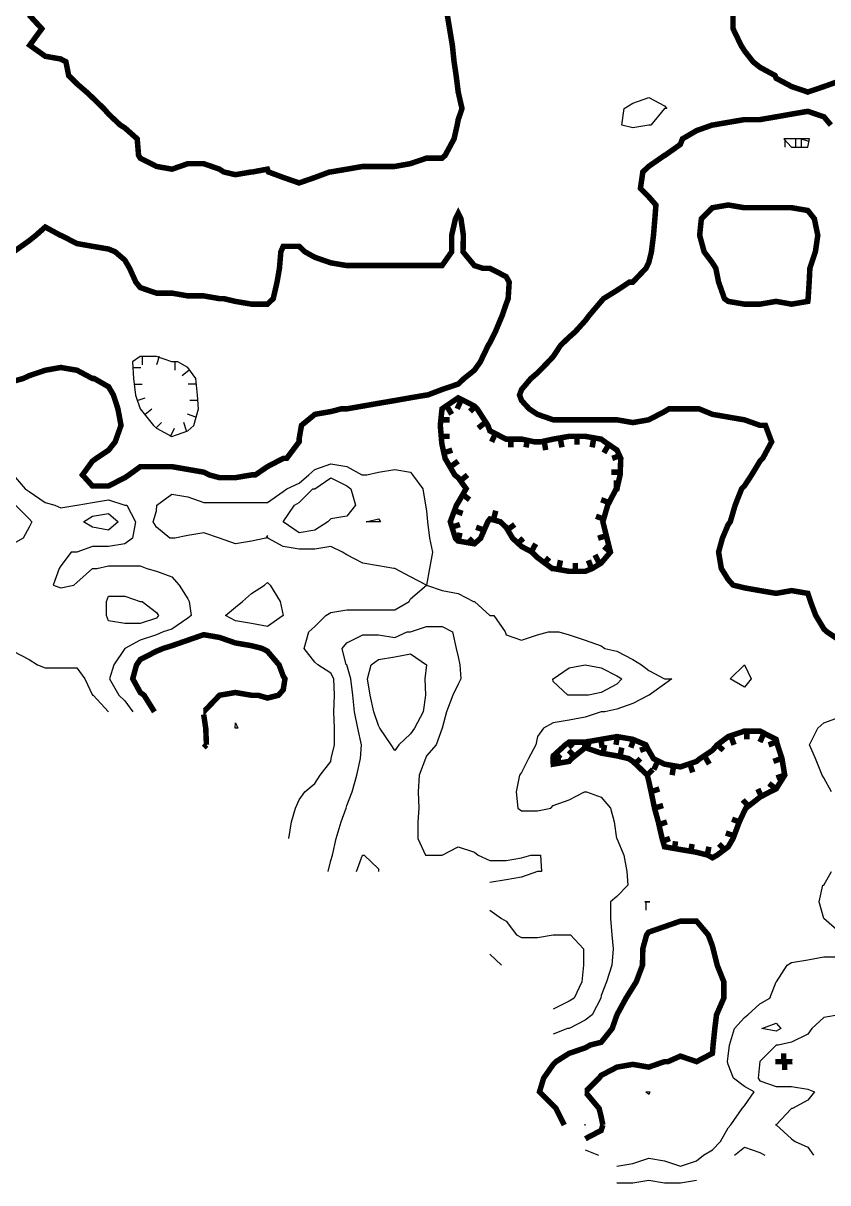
# Model space of a CAD drawing. Extents: x 628896 to 629898, y 4519176 to 4520140.
# Drawn here: x 629267.9 to 629413.9, y 4519182.5 to 4519393 of the extents above; entities that cross this region are included whole.
import ezdxf

# ---------------------------------------------------------------- set-up
doc = ezdxf.new("R2010")
doc.units = 0

msp = doc.modelspace()

# ---------------------------------------------------------------- linework, layer by layer
at = {"layer": 'GSLAYER', "linetype": 'CONTINUOUS', "const_width": 1, "flags": 128}
for points in [[(629268.9375, 4519394.5), (629271.25, 4519392), (629269.0625, 4519389), (629271.875, 4519387), (629274.6875, 4519386.5), (629275.625, 4519386), (629276.125, 4519383.5), (629277.625, 4519382), (629279.375, 4519380.5), (629280.4375, 4519379.5), (629282.5, 4519377.5), (629283.375, 4519376.5), (629285.5, 4519374.5), (629286.3125, 4519374), (629288.5625, 4519372), (629288.8125, 4519369), (629289.125, 4519368.5), (629292.0625, 4519367), (629294.875, 4519366.5), (629297.75, 4519367.5), (629300.625, 4519367.5), (629303.5, 4519366.5), (629304.25, 4519366), (629306.375, 4519365.5), (629309.3125, 4519366), (629309.5, 4519366), (629312.1875, 4519366.5), (629312.375, 4519366), (629315.0625, 4519365), (629317.9375, 4519364), (629320.8125, 4519365), (629323.5, 4519366), (629323.6875, 4519366), (629326.625, 4519366.5), (629329.5, 4519367), (629332.375, 4519367), (629335.3125, 4519367), (629338.125, 4519367.5), (629341.0625, 4519368.5), (629343.875, 4519368.5), (629344.4375, 4519369), (629346.0625, 4519372), (629346.625, 4519374.5), (629346.8125, 4519375.5), (629347.5, 4519377.5), (629346.8125, 4519380.5), (629346.8125, 4519380.5), (629346.4375, 4519383.5), (629346.0625, 4519386), (629345.75, 4519389), (629345.25, 4519392), (629344.75, 4519395)], [(629396.6875, 4519395), (629396.6875, 4519392), (629398.125, 4519389), (629398.75, 4519388), (629400.3125, 4519386), (629401.5625, 4519385), (629404.3125, 4519383.5), (629404.5, 4519383), (629407.3125, 4519381.5), (629410.25, 4519380.5), (629413.1875, 4519381.5), (629416, 4519382.5)], [(629414.4375, 4519374.5), (629413.1875, 4519376), (629410.25, 4519377), (629407.3125, 4519376.5), (629404.5, 4519376), (629401.5625, 4519375.5), (629398.75, 4519375.5), (629395.8125, 4519375), (629392.9375, 4519374.5), (629392.875, 4519374.5), (629390.0625, 4519373.5), (629387.5, 4519372), (629387.125, 4519371), (629384.3125, 4519369), (629384.25, 4519369), (629381.375, 4519367), (629380.3125, 4519366), (629379.875, 4519363), (629381.375, 4519361.5), (629382.6875, 4519360), (629382.5, 4519357.5), (629382.25, 4519354.5), (629381.875, 4519351.5), (629381.375, 4519349.5), (629380.875, 4519348.5), (629378.5, 4519346), (629377.875, 4519346), (629375.625, 4519344.5), (629373.1875, 4519343), (629372.75, 4519342.5), (629370.625, 4519340), (629369.875, 4519339), (629368.0625, 4519337), (629366.9375, 4519336), (629365.375, 4519334.5), (629364.0625, 4519332.5), (629363.125, 4519331.5), (629361.1875, 4519329.5), (629360, 4519328.5), (629358.3125, 4519326.5), (629357.9375, 4519325.5), (629358.3125, 4519324.5), (629359.6875, 4519323), (629361.1875, 4519322), (629364.0625, 4519321), (629366.9375, 4519321), (629369.875, 4519321), (629372.75, 4519321), (629375.625, 4519321), (629378.5, 4519320.5), (629381.375, 4519321), (629384.25, 4519322.5), (629385.0625, 4519323), (629387.125, 4519323), (629390.0625, 4519323), (629390.5, 4519323), (629392.9375, 4519322), (629395.8125, 4519321.5), (629398.75, 4519321), (629401.5625, 4519320), (629402.5625, 4519320), (629403.6875, 4519317), (629402.0625, 4519314), (629401.5625, 4519313.5), (629400.0625, 4519311), (629398.75, 4519309), (629398.25, 4519308.5), (629397.0625, 4519305.5), (629396.1875, 4519302.5), (629395.8125, 4519302), (629394.75, 4519299.5), (629394.0625, 4519297), (629394.5625, 4519294), (629395.8125, 4519292), (629396.6875, 4519291), (629398.75, 4519290.5), (629401.5625, 4519290), (629404.5, 4519289.5), (629407.3125, 4519290), (629410.25, 4519289.5), (629410.75, 4519288), (629411.6875, 4519285.5), (629413.1875, 4519283), (629413.75, 4519282.5), (629416, 4519281)], [(629266.0625, 4519328), (629267.875, 4519328.5), (629268.9375, 4519329), (629271.875, 4519330), (629274.6875, 4519330.5), (629277.625, 4519330), (629280.4375, 4519328.5), (629280.75, 4519328.5), (629283.375, 4519327), (629284.25, 4519325.5), (629285.0625, 4519323), (629285.625, 4519320), (629284.5625, 4519317), (629283.375, 4519315.5), (629281.125, 4519314), (629280.4375, 4519313.5), (629278.625, 4519311), (629280.4375, 4519309), (629283.375, 4519309), (629286.3125, 4519310.5), (629287.0625, 4519311), (629289.125, 4519312.5), (629292.0625, 4519312.5), (629294.875, 4519312.5), (629297.75, 4519312), (629300.625, 4519311.5), (629301.625, 4519311), (629303.5, 4519310.5), (629306.375, 4519310.5), (629309.3125, 4519311), (629310, 4519311), (629312.1875, 4519312.5), (629315.0625, 4519314), (629315.6875, 4519314), (629317.9375, 4519317), (629317.9375, 4519317.5), (629318.375, 4519320), (629320.8125, 4519322), (629323.6875, 4519322.5), (629325.625, 4519323), (629326.625, 4519323), (629329.5, 4519323.5), (629332.375, 4519324), (629335.3125, 4519324.5), (629338.125, 4519325), (629341.0625, 4519325.5), (629341.25, 4519325.5), (629343.875, 4519326.5), (629346.8125, 4519327.5), (629347.875, 4519328.5), (629349.75, 4519330), (629350.8125, 4519331.5), (629352.25, 4519334.5), (629352.5625, 4519335), (629353.5625, 4519337), (629354.8125, 4519340), (629355.5, 4519342), (629355.875, 4519343), (629356.0625, 4519346), (629355.5, 4519347), (629352.5625, 4519348.5), (629351.3125, 4519348.5), (629349.75, 4519349), (629347.6875, 4519351.5), (629347.75, 4519354.5), (629347.3125, 4519357.5), (629346.8125, 4519358.5), (629346.3125, 4519357.5), (629345.625, 4519354.5), (629345.625, 4519351.5), (629343.875, 4519349), (629341.0625, 4519349), (629338.125, 4519349), (629335.3125, 4519349), (629332.375, 4519349), (629329.5, 4519349), (629326.625, 4519349), (629323.6875, 4519349.5), (629320.8125, 4519350.5), (629319, 4519351.5), (629317.9375, 4519352.5), (629315.0625, 4519352.5), (629314.625, 4519351.5), (629314.375, 4519348.5), (629313.9375, 4519346), (629313.25, 4519343), (629312.1875, 4519342), (629309.3125, 4519342), (629306.375, 4519342.5), (629304.25, 4519343), (629303.5, 4519343), (629300.625, 4519343.5), (629297.75, 4519343.5), (629294.875, 4519344), (629292.0625, 4519344), (629289.125, 4519345), (629288.3125, 4519346), (629287.1875, 4519348.5), (629286.3125, 4519350), (629284.5625, 4519351.5), (629283.375, 4519352), (629280.4375, 4519352.5), (629277.625, 4519353), (629274.6875, 4519354.5), (629274.625, 4519354.5), (629271.875, 4519356), (629270.1875, 4519354.5), (629268.9375, 4519353.5), (629266.125, 4519351.5)], [(629395.125, 4519343), (629394.0625, 4519346), (629393.5625, 4519348.5), (629392.9375, 4519349.5), (629391.4375, 4519351.5), (629390.625, 4519354.5), (629390.9375, 4519357.5), (629392.9375, 4519359.5), (629395.8125, 4519360), (629398.75, 4519359.5), (629401.5625, 4519359.5), (629404.5, 4519359.5), (629407.3125, 4519359.5), (629410.25, 4519359), (629411.4375, 4519357.5), (629412.0625, 4519354.5), (629411.625, 4519351.5), (629410.625, 4519348.5), (629410.5, 4519346), (629410.3125, 4519343), (629410.25, 4519342.5), (629407.3125, 4519342), (629404.5, 4519342.5), (629401.5625, 4519342), (629398.75, 4519342), (629395.8125, 4519342.5), (629395.125, 4519343)], [(629371.125, 4519294), (629372.75, 4519295), (629374.4375, 4519297), (629373.8125, 4519299.5), (629373.0625, 4519302.5), (629373.9375, 4519305.5), (629375.5, 4519308.5), (629375.625, 4519308.5), (629376.1875, 4519311), (629376.3125, 4519314), (629375.625, 4519315.5), (629373.4375, 4519317), (629372.75, 4519317.5), (629369.875, 4519318), (629366.9375, 4519318), (629364.0625, 4519317.5), (629361.75, 4519317), (629361.1875, 4519317), (629360.6875, 4519317), (629358.3125, 4519317.5), (629355.5, 4519317.5), (629352.5625, 4519319), (629352.1875, 4519320), (629350.25, 4519323), (629349.75, 4519323.5), (629346.8125, 4519325), (629343.875, 4519323), (629343.5625, 4519320), (629343.8125, 4519317), (629343.875, 4519316.5), (629344.4375, 4519314), (629346.1875, 4519311), (629346.8125, 4519310.5), (629348.25, 4519308.5), (629346.8125, 4519306), (629346.5, 4519305.5), (629345.375, 4519302.5), (629346.3125, 4519299.5), (629346.8125, 4519299), (629349.75, 4519298.5), (629350.875, 4519299.5), (629352.1875, 4519302.5), (629352.5625, 4519303), (629354.4375, 4519302.5), (629355.5, 4519301.5), (629356.6875, 4519299.5), (629358.3125, 4519298), (629360.1875, 4519297), (629361.1875, 4519296), (629363.875, 4519294), (629364.0625, 4519294), (629366.9375, 4519293.5), (629369.875, 4519293.5), (629371.125, 4519294)], [(629344.75, 4519323.5), (629345.625, 4519322)], [(629347.3125, 4519324.5), (629346.625, 4519323)], [(629349.9375, 4519323.5), (629348.9375, 4519322.5)], [(629343.6875, 4519321), (629345.25, 4519321)], [(629351.6875, 4519320.5), (629350.4375, 4519319.5)], [(629343.75, 4519318), (629345.25, 4519318)], [(629353.5625, 4519318.5), (629352.875, 4519317)], [(629356.375, 4519317.5), (629356.375, 4519316)], [(629359.375, 4519317.5), (629359.125, 4519316)], [(629362.4375, 4519317), (629362.6875, 4519315.5)], [(629365.375, 4519317.5), (629365.625, 4519316)], [(629368.375, 4519318), (629368.375, 4519316.5)], [(629371.375, 4519317.5), (629371.125, 4519316)], [(629344.1875, 4519315), (629345.75, 4519315.5)], [(629374.125, 4519316.5), (629373.25, 4519315)], [(629345.4375, 4519312.5), (629346.8125, 4519313.5)], [(629376.1875, 4519314.5), (629374.75, 4519314)], [(629347.3125, 4519310), (629348.5, 4519311)], [(629376.1875, 4519311.5), (629374.625, 4519311.5)], [(629375.5, 4519308.5), (629375.5, 4519310)], [(629347.5625, 4519307.5), (629348.875, 4519306.5)], [(629374.125, 4519306), (629372.75, 4519306.5)], [(629346.1875, 4519304.5), (629347.625, 4519304)], [(629353.25, 4519303), (629353.625, 4519304.5)], [(629345.625, 4519301.5), (629347.125, 4519302)], [(629355.6875, 4519301), (629357.0625, 4519302)], [(629373.1875, 4519303), (629371.8125, 4519303.5)], [(629346.8125, 4519299), (629347.125, 4519300.5)], [(629351.5, 4519301), (629350.0625, 4519301.5)], [(629373.75, 4519300), (629372.1875, 4519299.5)], [(629349.75, 4519298.5), (629348.75, 4519299.5)], [(629357.5625, 4519298.5), (629358.625, 4519299.5)], [(629360.0625, 4519297), (629360.875, 4519298.5)], [(629374.4375, 4519297), (629373.25, 4519298)], [(629362.4375, 4519295), (629363.3125, 4519296)], [(629372.375, 4519295), (629371.625, 4519296.5)], [(629365.0625, 4519294), (629365.375, 4519295.5)], [(629368.0625, 4519293.5), (629368.0625, 4519295)], [(629371, 4519294), (629370.4375, 4519295.5)], [(629300.5625, 4519268), (629300.625, 4519268), (629303.5, 4519271), (629306.375, 4519271.5), (629309.3125, 4519271), (629310.5, 4519271), (629312.1875, 4519270.5), (629314.1875, 4519271), (629315.0625, 4519272), (629315.375, 4519274), (629315.0625, 4519274.5), (629314.3125, 4519276.5), (629312.1875, 4519279), (629311.25, 4519279.5), (629309.3125, 4519280), (629306.375, 4519280.5), (629303.5, 4519281.5), (629300.625, 4519282), (629297.75, 4519281), (629294.875, 4519280), (629293.25, 4519279.5), (629292.0625, 4519279), (629289.125, 4519277.5), (629288.4375, 4519276.5), (629287.75, 4519274), (629289.125, 4519271.5), (629289.8125, 4519271), (629291.6875, 4519268)], [(629301.125, 4519262), (629301, 4519265), (629300.625, 4519267.5)], [(629393.8125, 4519242), (629395.8125, 4519243.5), (629396.6875, 4519245), (629397.8125, 4519248), (629398.75, 4519250), (629399, 4519250.5), (629401.5625, 4519252.5), (629403.4375, 4519253.5), (629404.5, 4519254), (629406.0625, 4519256.5), (629405.5625, 4519259.5), (629404.75, 4519262), (629404.5, 4519263), (629401.5625, 4519264.5), (629398.75, 4519264.5), (629395.8125, 4519263.5), (629393.8125, 4519262), (629392.9375, 4519261), (629390.6875, 4519259.5), (629390.0625, 4519259), (629387.125, 4519258), (629384.25, 4519258.5), (629382.25, 4519259.5), (629381.375, 4519261), (629380.875, 4519262), (629378.5, 4519263), (629375.625, 4519263.5), (629372.75, 4519263), (629369.875, 4519262.5), (629366.9375, 4519262.5), (629366.25, 4519262), (629364.0625, 4519260), (629364, 4519259.5), (629364.0625, 4519258.5), (629366.9375, 4519259), (629367.375, 4519259.5), (629369.875, 4519261.5), (629372.75, 4519260.5), (629375.625, 4519260), (629377.75, 4519259.5), (629378.5, 4519259), (629381.125, 4519256.5), (629381.375, 4519255.5), (629381.8125, 4519253.5), (629382.4375, 4519250.5), (629383.125, 4519248), (629383.8125, 4519245), (629384.25, 4519243.5), (629387.125, 4519243), (629390.0625, 4519242.5), (629392.0625, 4519242), (629392.9375, 4519241.5), (629393.8125, 4519242)], [(629399.1875, 4519264.5), (629399.1875, 4519263)], [(629402.25, 4519264), (629401.5625, 4519262.5)], [(629300.625, 4519261.5), (629301.125, 4519262)], [(629366.6875, 4519262.5), (629367.5625, 4519261.5)], [(629369.75, 4519262.5), (629369.75, 4519261)], [(629370.25, 4519261.5), (629370.75, 4519263)], [(629372.6875, 4519263), (629372.9375, 4519261.5)], [(629373.125, 4519260.5), (629373.375, 4519262)], [(629375.6875, 4519263.5), (629375.4375, 4519262)], [(629378.6875, 4519263), (629378.125, 4519261.5)], [(629393.8125, 4519262), (629394.9375, 4519261)], [(629396.3125, 4519263.5), (629396.875, 4519262)], [(629404.5625, 4519262.5), (629403.125, 4519262)], [(629364.375, 4519260.5), (629365.375, 4519259.5)], [(629365.125, 4519258.5), (629364.875, 4519260)], [(629367.8125, 4519260), (629366.875, 4519261)], [(629376.1875, 4519260), (629376.5, 4519261.5)], [(629381.1875, 4519261.5), (629379.8125, 4519261)], [(629391.5, 4519260), (629392.375, 4519258.5)], [(629378.8125, 4519258.5), (629379.875, 4519259.5)], [(629383, 4519259), (629382.3125, 4519257.5)], [(629385.875, 4519258), (629385.625, 4519256.5)], [(629388.875, 4519258.5), (629389.375, 4519257)], [(629405.4375, 4519259.5), (629404, 4519259)], [(629381.0625, 4519256.5), (629382.125, 4519257.5)], [(629406.0625, 4519256.5), (629404.5625, 4519256)], [(629381.8125, 4519253.5), (629383.3125, 4519254)], [(629401.875, 4519252.5), (629401.1875, 4519254)], [(629404.5, 4519254), (629403.1875, 4519255)], [(629399.375, 4519251), (629398.4375, 4519252)], [(629382.4375, 4519250.5), (629384, 4519251)], [(629383.125, 4519247.5), (629384.6875, 4519248)], [(629397.875, 4519248), (629396.5, 4519248.5)], [(629396.875, 4519245.5), (629395.375, 4519246)], [(629383.8125, 4519244.5), (629385.25, 4519245)], [(629386.0625, 4519243), (629386.25, 4519244.5)], [(629389, 4519242.5), (629389.25, 4519244)], [(629392, 4519242), (629392.3125, 4519243.5)], [(629395.125, 4519243), (629394.125, 4519244)], [(629373.0625, 4519193), (629372.75, 4519194.5), (629372.375, 4519196), (629369.875, 4519199), (629369.75, 4519199), (629369.875, 4519199), (629372.375, 4519201.5), (629372.75, 4519202), (629375.625, 4519203.5), (629378.5, 4519204), (629381.375, 4519203.5), (629384.25, 4519204.5), (629384.875, 4519204.5), (629387.125, 4519205.5), (629390.0625, 4519204.5), (629392.9375, 4519206), (629393.0625, 4519207.5), (629393.375, 4519210.5), (629393.6875, 4519213), (629395, 4519216), (629395, 4519219), (629393.8125, 4519222), (629393.0625, 4519225), (629392.9375, 4519225.5), (629392.1875, 4519227.5), (629390.0625, 4519230), (629387.125, 4519230), (629384.25, 4519229), (629381.375, 4519228), (629381, 4519227.5), (629380.3125, 4519225), (629380.25, 4519222), (629379.125, 4519219), (629378.5, 4519218), (629377.25, 4519216), (629375.625, 4519213), (629374.75, 4519210.5), (629372.75, 4519208), (629370.75, 4519207.5), (629369.875, 4519207), (629366.9375, 4519206), (629364.5625, 4519204.5), (629364.0625, 4519204), (629362.3125, 4519201.5), (629361.5625, 4519199), (629364.0625, 4519196.5), (629364.5625, 4519196), (629366.0625, 4519193)], [(629405.875, 4519204.5), (629405.875, 4519206)], [(629407.5, 4519204.5), (629407.3125, 4519204.5), (629404.5, 4519204.5), (629404.375, 4519204.5), (629404.5, 4519204.5), (629407.3125, 4519204.5), (629407.5, 4519204.5)], [(629406.0625, 4519204.5), (629406.0625, 4519203)], [(629369.875, 4519190.5), (629372.75, 4519192), (629373.0625, 4519193)]]:
    msp.add_lwpolyline(points, dxfattribs=at)
at = {"layer": 'GSLAYER', "linetype": 'CONTINUOUS', "flags": 128}
for points in [[(629376.5, 4519374.5), (629376.9375, 4519377.5), (629378.5, 4519378.5), (629381.375, 4519379.5), (629384.25, 4519378), (629384.6875, 4519377.5), (629384.25, 4519377.5), (629381.75, 4519374.5), (629381.375, 4519374.5), (629378.5, 4519374), (629376.5, 4519374.5)], [(629410.5625, 4519372), (629410.25, 4519372), (629407.3125, 4519372), (629405.875, 4519372), (629407.3125, 4519370.5), (629410.25, 4519370.5), (629410.5625, 4519372)], [(629406.0625, 4519372), (629406.0625, 4519370.5)], [(629408.0625, 4519370.5), (629408.0625, 4519372)], [(629410.4375, 4519371.5), (629408.9375, 4519372)], [(629409.0625, 4519372), (629409.0625, 4519370.5)], [(629298.8125, 4519320), (629299.6875, 4519323), (629299.5, 4519325.5), (629299.1875, 4519328.5), (629297.75, 4519330.5), (629295.9375, 4519331.5), (629294.875, 4519331.5), (629292.0625, 4519332.5), (629289.125, 4519332.5), (629287.6875, 4519331.5), (629287.875, 4519328.5), (629288.25, 4519325.5), (629289.125, 4519323), (629291.5, 4519320), (629292.0625, 4519319.5), (629294.875, 4519318), (629297.75, 4519319), (629298.8125, 4519320)], [(629289.4375, 4519332.5), (629289.4375, 4519331)], [(629292.5625, 4519332.5), (629292.0625, 4519331)], [(629287.75, 4519330.5), (629289.25, 4519330.5)], [(629295.375, 4519331.5), (629295.375, 4519330)], [(629298, 4519330), (629296.75, 4519329)], [(629287.9375, 4519327.5), (629289.4375, 4519327.5)], [(629299.3125, 4519327.5), (629297.8125, 4519327.5)], [(629288.5625, 4519324.5), (629290, 4519325)], [(629299.5625, 4519324.5), (629298.125, 4519324.5)], [(629290, 4519322), (629291.1875, 4519323)], [(629299.1875, 4519321.5), (629297.6875, 4519322)], [(629291.9375, 4519319.5), (629293, 4519320.5)], [(629294.625, 4519318), (629295.3125, 4519319.5)], [(629297.5, 4519319), (629297, 4519320.5)], [(629335.125, 4519294), (629332.375, 4519294.5), (629329.5, 4519295), (629326.625, 4519296.5), (629325.8125, 4519297), (629323.6875, 4519298), (629320.8125, 4519297.5), (629317.9375, 4519297.5), (629315.0625, 4519298), (629312.25, 4519299.5), (629312.1875, 4519300), (629311.875, 4519299.5), (629309.3125, 4519299), (629306.375, 4519298.5), (629303.5, 4519299.5), (629300.625, 4519300.5), (629297.75, 4519300), (629295.375, 4519299.5), (629294.875, 4519299.5), (629294.5, 4519299.5), (629292.0625, 4519301.5), (629291.4375, 4519302.5), (629292.0625, 4519304.5), (629292.125, 4519305.5), (629294.875, 4519307.5), (629297.75, 4519307), (629300.625, 4519306), (629303.5, 4519306), (629306.375, 4519306), (629309.3125, 4519306), (629312.1875, 4519306), (629315.0625, 4519308), (629315.6875, 4519308.5), (629317.9375, 4519309.5), (629319.6875, 4519311), (629320.8125, 4519312), (629323.6875, 4519313), (629326.625, 4519312.5), (629329.3125, 4519311), (629329.5, 4519311), (629330.25, 4519311), (629332.375, 4519311.5), (629335.3125, 4519312), (629338.125, 4519311.5), (629338.5, 4519311), (629340.375, 4519308.5), (629340.875, 4519305.5), (629341.0625, 4519304.5), (629341.25, 4519302.5), (629341.625, 4519299.5), (629342.125, 4519297), (629341.625, 4519294), (629341.0625, 4519291), (629338.125, 4519292.5), (629335.3125, 4519294), (629335.125, 4519294)], [(629266.0625, 4519311), (629268.25, 4519308.5), (629268.9375, 4519308), (629271.875, 4519306), (629273.625, 4519305.5), (629274.6875, 4519305), (629277.625, 4519305.5), (629277.6875, 4519305.5), (629280.4375, 4519306), (629283.375, 4519306.5), (629286.3125, 4519305.5), (629286.6875, 4519305.5), (629288.25, 4519302.5), (629287.6875, 4519299.5), (629286.3125, 4519298.5), (629283.375, 4519298), (629280.4375, 4519298), (629277.625, 4519297), (629276.5625, 4519297), (629274.6875, 4519294.5), (629274.375, 4519294), (629273.3125, 4519291), (629274.6875, 4519290.5), (629277.0625, 4519291), (629277.625, 4519291.5), (629280.4375, 4519294), (629281.25, 4519294), (629283.375, 4519294.5), (629286.3125, 4519294.5), (629289.125, 4519294.5), (629290.3125, 4519294), (629292.0625, 4519293.5), (629294.875, 4519292.5), (629296.1875, 4519291), (629297.75, 4519288.5), (629298, 4519288), (629298.375, 4519285.5), (629297.75, 4519285), (629294.875, 4519283), (629293.25, 4519282.5), (629292.0625, 4519282), (629289.125, 4519281), (629286.3125, 4519279.5), (629284.3125, 4519276.5), (629283.5625, 4519274), (629285.25, 4519271), (629286.3125, 4519270), (629287.75, 4519268)], [(629315.0625, 4519302.5), (629317.125, 4519305.5), (629317.9375, 4519306), (629320.4375, 4519308.5), (629320.8125, 4519308.5), (629323.6875, 4519310.5), (629326.625, 4519309), (629327.3125, 4519308.5), (629328.1875, 4519305.5), (629326.625, 4519303.5), (629323.6875, 4519303), (629323.125, 4519302.5), (629320.8125, 4519301), (629317.9375, 4519300.5), (629315.0625, 4519302.5)], [(629266.5, 4519305.5), (629268.9375, 4519303), (629269.4375, 4519302.5), (629268.9375, 4519301.5), (629267.875, 4519299.5), (629266.0625, 4519298.5)], [(629278.8125, 4519302.5), (629280.4375, 4519303.5), (629283.375, 4519304), (629285.125, 4519302.5), (629283.375, 4519301), (629280.4375, 4519301.5), (629278.8125, 4519302.5)], [(629330.125, 4519302.5), (629332.375, 4519303), (629332.6875, 4519302.5), (629332.375, 4519302.5), (629330.125, 4519302.5)], [(629304.5625, 4519285.5), (629306.375, 4519287), (629307.6875, 4519288), (629309.3125, 4519289.5), (629311.6875, 4519291), (629312.1875, 4519291.5), (629312.6875, 4519291), (629314.5, 4519288), (629315.0625, 4519285.5), (629312.1875, 4519283.5), (629309.3125, 4519284), (629306.375, 4519284.5), (629304.5625, 4519285.5)], [(629316.0625, 4519245), (629316.5625, 4519248), (629317.3125, 4519250.5), (629317.9375, 4519252), (629319, 4519253.5), (629320.8125, 4519255), (629321.75, 4519256.5), (629323.6875, 4519259), (629323.75, 4519259.5), (629324.375, 4519262), (629324.375, 4519265), (629324.25, 4519268), (629324.375, 4519271), (629324.25, 4519274), (629323.6875, 4519275), (629321.3125, 4519276.5), (629320.8125, 4519277), (629318.875, 4519279.5), (629319.6875, 4519282.5), (629320.8125, 4519283.5), (629322.8125, 4519285.5), (629323.6875, 4519286), (629326.625, 4519286.5), (629329.5, 4519286.5), (629332.375, 4519286.5), (629335.3125, 4519286.5), (629337.9375, 4519288), (629338.125, 4519288.5), (629341.0625, 4519291), (629343.875, 4519290), (629346.8125, 4519289.5), (629349.5625, 4519288), (629349.75, 4519288), (629352.5625, 4519285.5), (629353.25, 4519285.5), (629355.3125, 4519282.5), (629355.5, 4519282), (629358.3125, 4519281), (629361.1875, 4519282), (629363.1875, 4519282.5), (629364.0625, 4519282.5), (629365.0625, 4519282.5), (629366.9375, 4519282), (629369.875, 4519281), (629372.75, 4519280), (629373.4375, 4519279.5), (629375.625, 4519279), (629378.5, 4519277.5), (629380.0625, 4519276.5), (629381.375, 4519275.5), (629384.25, 4519274), (629385.5625, 4519274), (629384.25, 4519273), (629381.4375, 4519271), (629381.375, 4519271), (629378.5, 4519269.5), (629375.625, 4519268.5), (629373.4375, 4519268), (629372.75, 4519268), (629369.875, 4519267), (629366.9375, 4519266.5), (629364.0625, 4519266), (629362.3125, 4519265), (629361.1875, 4519263.5), (629360.875, 4519262), (629359.5625, 4519259.5), (629358.3125, 4519257), (629357.9375, 4519256.5), (629357.3125, 4519253.5), (629357.625, 4519250.5), (629358.3125, 4519250), (629361.1875, 4519250), (629363.625, 4519250.5), (629364.0625, 4519251), (629366.9375, 4519252), (629369.75, 4519253.5), (629369.875, 4519253.5), (629370.0625, 4519253.5), (629372.75, 4519252.5), (629374.4375, 4519250.5), (629375.125, 4519248), (629375.5625, 4519245), (629375.625, 4519245), (629376.875, 4519242), (629377.4375, 4519239), (629377.5625, 4519236.5), (629375.625, 4519234.5), (629374.4375, 4519233.5), (629374.4375, 4519230.5), (629374.6875, 4519227.5), (629374.9375, 4519225), (629374.6875, 4519222), (629373.75, 4519219), (629372.75, 4519216.5), (629372.6875, 4519216), (629371.125, 4519213), (629369.875, 4519212), (629366.9375, 4519210.5), (629366.625, 4519210.5), (629364.0625, 4519209.5)], [(629283, 4519285.5), (629283, 4519288), (629283.375, 4519289), (629286.3125, 4519289), (629289.125, 4519288), (629289.4375, 4519288), (629292.0625, 4519286), (629292.4375, 4519285.5), (629292.0625, 4519285), (629289.125, 4519284), (629286.3125, 4519284), (629283.375, 4519284.5), (629283, 4519285.5)], [(629323.1875, 4519239), (629323.6875, 4519241), (629324, 4519242), (629324.6875, 4519245), (629325.5625, 4519248), (629326.5, 4519250.5), (629326.625, 4519251), (629327.5625, 4519253.5), (629328.4375, 4519256.5), (629329.0625, 4519259.5), (629329.25, 4519262), (629328.625, 4519265), (629328, 4519268), (629327.6875, 4519271), (629327.3125, 4519274), (629326.625, 4519276.5), (629326.5, 4519276.5), (629325.75, 4519279.5), (629326.625, 4519280.5), (629329.5, 4519282), (629332.375, 4519282), (629335.3125, 4519281.5), (629337.5625, 4519282.5), (629338.125, 4519282.5), (629341.0625, 4519283.5), (629343.875, 4519283.5), (629345.75, 4519282.5), (629346.4375, 4519279.5), (629346.8125, 4519278), (629347.125, 4519276.5), (629347.3125, 4519274), (629346.8125, 4519273), (629345.8125, 4519271), (629344.6875, 4519268), (629343.875, 4519265), (629342.8125, 4519262), (629341.0625, 4519260), (629340.875, 4519259.5), (629339.75, 4519256.5), (629339.5625, 4519253.5), (629339.6875, 4519250.5), (629339.5, 4519248), (629339.5, 4519245), (629340.875, 4519242), (629341.0625, 4519242), (629342.875, 4519242), (629343.875, 4519242), (629346.8125, 4519243.5), (629349.75, 4519242.5), (629350.4375, 4519242), (629352.5625, 4519241), (629355.5, 4519241), (629358.3125, 4519241.5), (629360, 4519242), (629361.1875, 4519242), (629361.75, 4519242), (629361.9375, 4519239), (629361.1875, 4519239), (629358.3125, 4519238), (629355.5, 4519237.5), (629352.5625, 4519237)], [(629266.0625, 4519279), (629268.9375, 4519277.5), (629270.5, 4519276.5), (629271.875, 4519276), (629274.6875, 4519276), (629277.625, 4519276), (629279.0625, 4519274), (629280.4375, 4519271), (629280.5625, 4519271), (629283.375, 4519268), (629283.375, 4519268)], [(629334.625, 4519262), (629332.5625, 4519265), (629332.375, 4519265.5), (629331.5, 4519268), (629330.8125, 4519271), (629330.375, 4519274), (629331, 4519276.5), (629332.375, 4519277.5), (629335.3125, 4519278), (629338.125, 4519278.5), (629341.0625, 4519276.5), (629340.75, 4519274), (629340.875, 4519271), (629340.4375, 4519268), (629338.875, 4519265), (629338.125, 4519264), (629336.0625, 4519262), (629335.3125, 4519261), (629334.625, 4519262)], [(629366.6875, 4519271), (629364.0625, 4519273.5), (629364, 4519274), (629364.0625, 4519274), (629366.9375, 4519276), (629369.875, 4519276.5), (629372.75, 4519276), (629375.625, 4519274.5), (629376.5, 4519274), (629375.625, 4519273), (629372.75, 4519271.5), (629370.4375, 4519271), (629369.875, 4519271), (629366.9375, 4519271), (629366.6875, 4519271)], [(629396.1875, 4519274), (629398.75, 4519276.5), (629400, 4519274), (629398.75, 4519272.5), (629396.1875, 4519274)], [(629414.5625, 4519253.5), (629413.1875, 4519256), (629412.875, 4519256.5), (629411.625, 4519259.5), (629410.5625, 4519262), (629412.0625, 4519265), (629413.1875, 4519266), (629416, 4519267)], [(629306.3125, 4519265), (629306.375, 4519266), (629306.8125, 4519265), (629306.375, 4519265), (629306.3125, 4519265)], [(629328.375, 4519239), (629329.4375, 4519242), (629329.5, 4519242), (629329.75, 4519242), (629332.375, 4519239.5), (629332.375, 4519239)], [(629416, 4519228), (629413.1875, 4519230.5), (629412.3125, 4519233.5), (629413, 4519236.5), (629413.1875, 4519236.5), (629414.5625, 4519239)], [(629380.6875, 4519233.5), (629381.375, 4519233.5), (629381.5625, 4519233.5), (629381.375, 4519233.5), (629380.6875, 4519233.5)], [(629380.875, 4519233.5), (629380.875, 4519232)], [(629352.5625, 4519232), (629354.6875, 4519230.5), (629355.5, 4519230), (629357.375, 4519227.5), (629358.3125, 4519227), (629361.1875, 4519227), (629364.0625, 4519227.5), (629366.25, 4519227.5), (629366.9375, 4519227.5), (629367.1875, 4519227.5), (629369.5625, 4519225), (629369.5625, 4519222), (629369.25, 4519219), (629367.875, 4519216), (629366.9375, 4519215.5), (629364.0625, 4519214)], [(629352.5625, 4519224), (629354.6875, 4519222)], [(629391.3125, 4519187.5), (629392.9375, 4519188.5), (629394.4375, 4519190), (629395.8125, 4519192.5), (629396.3125, 4519193), (629398.3125, 4519196), (629398.75, 4519196.5), (629400.5, 4519199), (629398.75, 4519200), (629396.75, 4519201.5), (629395.8125, 4519204), (629395.6875, 4519204.5), (629395.8125, 4519205.5), (629396.0625, 4519207.5), (629396.9375, 4519210.5), (629398.75, 4519212.5), (629399.375, 4519213), (629401.5625, 4519215), (629403.375, 4519216), (629404.5, 4519219), (629404.5625, 4519219), (629406.5, 4519222), (629407.3125, 4519222.5), (629410.25, 4519223), (629413.1875, 4519223.5), (629416, 4519223.5)], [(629416, 4519213), (629413.1875, 4519212.5), (629411, 4519210.5), (629410.25, 4519209.5), (629407.3125, 4519208), (629404.875, 4519207.5), (629404.5, 4519207.5), (629401.5625, 4519204.5), (629401.5625, 4519204.5), (629401.25, 4519201.5), (629401.5625, 4519201), (629404.5, 4519200), (629407.3125, 4519200), (629410.25, 4519199.5), (629411.4375, 4519199), (629410.25, 4519197.5), (629407.5, 4519196), (629407.3125, 4519196), (629404.5, 4519193), (629404.375, 4519193), (629404.5, 4519193), (629407.3125, 4519190.5), (629407.9375, 4519190), (629410.25, 4519189), (629411.3125, 4519187.5)], [(629401.9375, 4519210.5), (629404.5, 4519211.5), (629405.375, 4519210.5), (629404.5, 4519210), (629401.9375, 4519210.5)], [(629380.875, 4519199), (629381.375, 4519199), (629381.5625, 4519199), (629381.375, 4519198.5), (629380.875, 4519199)], [(629369.9375, 4519193), (629369.875, 4519193), (629369.75, 4519193), (629369.875, 4519193), (629369.9375, 4519193)], [(629396.9375, 4519187.5), (629398.75, 4519189), (629401.5625, 4519188), (629402.4375, 4519187.5)], [(629369.875, 4519188.5), (629372.25, 4519187.5)], [(629375.625, 4519185.5), (629378.5, 4519186), (629381.375, 4519187), (629384.25, 4519186.5), (629387.125, 4519185.5), (629390.0625, 4519186.5), (629391.3125, 4519187.5)], [(629375.625, 4519182.5), (629378.5, 4519182.5), (629381.375, 4519183), (629384.25, 4519182.5), (629387.125, 4519182.5), (629390.0625, 4519183)]]:
    msp.add_lwpolyline(points, dxfattribs=at)

doc.saveas('drawing.dxf')
